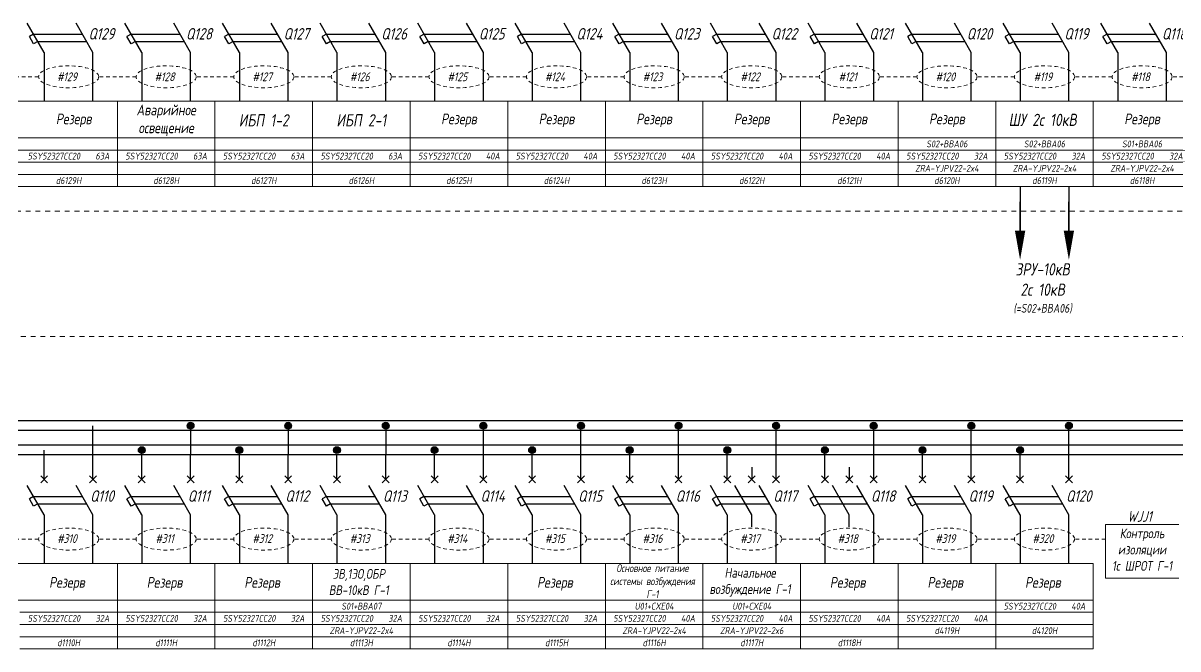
# Model space of a CAD drawing. Header units: millimetres. Extents: x 2704 to 4357, y 2919 to 4427.
# Drawn here: x 2989.5 to 3226.2, y 4070.4 to 4198.6 of the extents above; entities that cross this region are included whole.
import ezdxf
from ezdxf.enums import TextEntityAlignment as Align

# ---------------------------------------------------------------- set-up
doc = ezdxf.new("R2010")
doc.units = ezdxf.units.MM
doc.linetypes.add('JIS_02_0.7', pattern=[1.35, 0.75, -0.6])
doc.linetypes.add('JIS_02_1.0', pattern=[2, 1, -1])
doc.styles.add('eskdw', font='', dxfattribs={"oblique": 10})
doc.styles.get("Standard").update_dxf_attribs({"font": '', "oblique": 10, "height": 2.5})
doc.styles.add('Гост', font='', dxfattribs={"oblique": 10, "height": 1.4})
doc.styles.get('eskdw').set_extended_font_data('GOST type A')
doc.styles.get('Standard').set_extended_font_data('GOST type A')
doc.styles.get('Гост').set_extended_font_data('GOST type A')

msp = doc.modelspace()

# ---------------------------------------------------------------- hatches: boundary and pattern name
for points in [[(3024.53, 4116.09, 1), (3023.13, 4116.09, 1)], [(3024.53, 4116.09, 1), (3023.13, 4116.09, 1)], [(3044.53, 4116.09, 1), (3043.13, 4116.09, 1)], [(3044.53, 4116.09, 1), (3043.13, 4116.09, 1)], [(3064.53, 4116.09, 1), (3063.13, 4116.09, 1)], [(3064.53, 4116.09, 1), (3063.13, 4116.09, 1)], [(3084.53, 4116.09, 1), (3083.13, 4116.09, 1)], [(3084.53, 4116.09, 1), (3083.13, 4116.09, 1)], [(3104.53, 4116.09, 1), (3103.13, 4116.09, 1)], [(3104.53, 4116.09, 1), (3103.13, 4116.09, 1)], [(3124.53, 4116.09, 1), (3123.13, 4116.09, 1)], [(3124.53, 4116.09, 1), (3123.13, 4116.09, 1)], [(3144.53, 4116.09, 1), (3143.13, 4116.09, 1)], [(3144.53, 4116.09, 1), (3143.13, 4116.09, 1)], [(3164.53, 4116.09, 1), (3163.13, 4116.09, 1)], [(3184.53, 4116.09, 1), (3183.13, 4116.09, 1)], [(3184.53, 4116.09, 1), (3183.13, 4116.09, 1)], [(3204.53, 4116.09, 1), (3203.13, 4116.09, 1)], [(3014.53, 4111.09, 1), (3013.13, 4111.09, 1)], [(3014.53, 4111.09, 1), (3013.13, 4111.09, 1)], [(3014.53, 4111.09, 1), (3013.13, 4111.09, 1)], [(3034.53, 4111.09, 1), (3033.13, 4111.09, 1)], [(3034.53, 4111.09, 1), (3033.13, 4111.09, 1)], [(3034.53, 4111.09, 1), (3033.13, 4111.09, 1)], [(3054.53, 4111.09, 1), (3053.13, 4111.09, 1)], [(3054.53, 4111.09, 1), (3053.13, 4111.09, 1)], [(3054.53, 4111.09, 1), (3053.13, 4111.09, 1)], [(3074.53, 4111.09, 1), (3073.13, 4111.09, 1)], [(3074.53, 4111.09, 1), (3073.13, 4111.09, 1)], [(3074.53, 4111.09, 1), (3073.13, 4111.09, 1)], [(3094.53, 4111.09, 1), (3093.13, 4111.09, 1)], [(3094.53, 4111.09, 1), (3093.13, 4111.09, 1)], [(3114.53, 4111.09, 1), (3113.13, 4111.09, 1)], [(3114.53, 4111.09, 1), (3113.13, 4111.09, 1)], [(3134.53, 4111.09, 1), (3133.13, 4111.09, 1)], [(3134.53, 4111.09, 1), (3133.13, 4111.09, 1)], [(3154.53, 4111.09, 1), (3153.13, 4111.09, 1)], [(3154.53, 4111.09, 1), (3153.13, 4111.09, 1)], [(3174.53, 4111.09, 1), (3173.13, 4111.09, 1)], [(3174.53, 4111.09, 1), (3173.13, 4111.09, 1)], [(3194.53, 4111.09, 1), (3193.13, 4111.09, 1)]]:
    msp.add_hatch(color=256).paths.add_polyline_path(points)

# ---------------------------------------------------------------- linework, layer by layer
for p, q in [((2993.83, 4192.57), (2990.37, 4198.57)), ((3003.83, 4192.57), (3000.37, 4198.57)), ((3013.83, 4192.57), (3010.37, 4198.57)), ((3023.83, 4192.57), (3020.37, 4198.57)), ((3033.83, 4192.57), (3030.37, 4198.57)), ((3043.83, 4192.57), (3040.37, 4198.57)), ((3053.83, 4192.57), (3050.37, 4198.57)), ((3063.83, 4192.57), (3060.37, 4198.57)), ((3073.83, 4192.57), (3070.37, 4198.57)), ((3083.83, 4192.57), (3080.37, 4198.57)), ((3093.83, 4192.57), (3090.37, 4198.57)), ((3103.83, 4192.57), (3100.37, 4198.57)), ((3113.83, 4192.57), (3110.37, 4198.57)), ((3123.83, 4192.57), (3120.37, 4198.57)), ((3133.83, 4192.57), (3130.37, 4198.57)), ((3143.83, 4192.57), (3140.37, 4198.57)), ((3153.83, 4192.57), (3150.37, 4198.57)), ((3163.83, 4192.57), (3160.37, 4198.57)), ((3173.83, 4192.57), (3170.37, 4198.57)), ((3183.83, 4192.57), (3180.37, 4198.57)), ((3193.83, 4192.57), (3190.37, 4198.57)), ((3203.83, 4192.57), (3200.37, 4198.57)), ((3213.83, 4192.57), (3210.37, 4198.57)), ((3223.83, 4192.57), (3220.37, 4198.57)), ((2991.67, 4196.32), (2990.8, 4195.82)), ((2991.67, 4196.32), (3001.67, 4196.32)), ((3001.23, 4197.07), (3001.23, 4197.07)), ((3011.67, 4196.32), (3010.8, 4195.82)), ((3011.67, 4196.32), (3021.67, 4196.32)), ((3021.23, 4197.07), (3021.23, 4197.07)), ((3031.67, 4196.32), (3030.8, 4195.82)), ((3031.67, 4196.32), (3041.67, 4196.32)), ((3041.23, 4197.07), (3041.23, 4197.07)), ((3051.67, 4196.32), (3050.8, 4195.82)), ((3051.67, 4196.32), (3061.67, 4196.32)), ((3061.23, 4197.07), (3061.23, 4197.07)), ((3071.67, 4196.32), (3070.8, 4195.82)), ((3071.67, 4196.32), (3081.67, 4196.32)), ((3081.23, 4197.07), (3081.23, 4197.07)), ((3091.67, 4196.32), (3090.8, 4195.82)), ((3091.67, 4196.32), (3101.67, 4196.32)), ((3101.23, 4197.07), (3101.23, 4197.07)), ((3111.67, 4196.32), (3110.8, 4195.82)), ((3111.67, 4196.32), (3121.67, 4196.32)), ((3121.23, 4197.07), (3121.23, 4197.07)), ((3131.67, 4196.32), (3130.8, 4195.82)), ((3131.67, 4196.32), (3141.67, 4196.32)), ((3141.23, 4197.07), (3141.23, 4197.07)), ((3151.67, 4196.32), (3150.8, 4195.82)), ((3151.67, 4196.32), (3161.67, 4196.32)), ((3161.23, 4197.07), (3161.23, 4197.07)), ((3171.67, 4196.32), (3170.8, 4195.82)), ((3171.67, 4196.32), (3181.67, 4196.32)), ((3181.23, 4197.07), (3181.23, 4197.07)), ((3191.67, 4196.32), (3190.8, 4195.82)), ((3191.67, 4196.32), (3201.67, 4196.32)), ((3201.23, 4197.07), (3201.23, 4197.07)), ((3211.67, 4196.32), (3210.8, 4195.82)), ((3211.67, 4196.32), (3221.67, 4196.32)), ((3221.23, 4197.07), (3221.23, 4197.07)), ((2991.67, 4194.32), (2990.8, 4195.82)), ((2992.53, 4194.82), (2991.67, 4194.32)), ((2992.53, 4194.82), (3002.53, 4194.82)), ((3011.67, 4194.32), (3010.8, 4195.82)), ((3012.53, 4194.82), (3011.67, 4194.32)), ((3012.53, 4194.82), (3022.53, 4194.82)), ((3031.67, 4194.32), (3030.8, 4195.82)), ((3032.53, 4194.82), (3031.67, 4194.32)), ((3032.53, 4194.82), (3042.53, 4194.82)), ((3051.67, 4194.32), (3050.8, 4195.82)), ((3052.53, 4194.82), (3051.67, 4194.32)), ((3052.53, 4194.82), (3062.53, 4194.82)), ((3071.67, 4194.32), (3070.8, 4195.82)), ((3072.53, 4194.82), (3071.67, 4194.32)), ((3072.53, 4194.82), (3082.53, 4194.82)), ((3091.67, 4194.32), (3090.8, 4195.82)), ((3092.53, 4194.82), (3091.67, 4194.32)), ((3092.53, 4194.82), (3102.53, 4194.82)), ((3111.67, 4194.32), (3110.8, 4195.82)), ((3112.53, 4194.82), (3111.67, 4194.32)), ((3112.53, 4194.82), (3122.53, 4194.82)), ((3131.67, 4194.32), (3130.8, 4195.82)), ((3132.53, 4194.82), (3131.67, 4194.32)), ((3132.53, 4194.82), (3142.53, 4194.82)), ((3151.67, 4194.32), (3150.8, 4195.82)), ((3152.53, 4194.82), (3151.67, 4194.32)), ((3152.53, 4194.82), (3162.53, 4194.82)), ((3171.67, 4194.32), (3170.8, 4195.82)), ((3172.53, 4194.82), (3171.67, 4194.32)), ((3172.53, 4194.82), (3182.53, 4194.82)), ((3191.67, 4194.32), (3190.8, 4195.82)), ((3192.53, 4194.82), (3191.67, 4194.32)), ((3192.53, 4194.82), (3202.53, 4194.82)), ((3211.67, 4194.32), (3210.8, 4195.82)), ((3212.53, 4194.82), (3211.67, 4194.32)), ((3212.53, 4194.82), (3222.53, 4194.82)), ((2993.83, 4192.57), (2993.83, 4187.57)), ((3003.83, 4187.57), (3003.83, 4192.57)), ((3013.83, 4192.57), (3013.83, 4187.57)), ((3023.83, 4187.57), (3023.83, 4192.57)), ((3033.83, 4192.57), (3033.83, 4187.57)), ((3043.83, 4187.57), (3043.83, 4192.57)), ((3053.83, 4192.57), (3053.83, 4187.57)), ((3063.83, 4187.57), (3063.83, 4192.57)), ((3073.83, 4192.57), (3073.83, 4187.57)), ((3083.83, 4187.57), (3083.83, 4192.57)), ((3093.83, 4192.57), (3093.83, 4187.57)), ((3103.83, 4187.57), (3103.83, 4192.57)), ((3113.83, 4192.57), (3113.83, 4187.57)), ((3123.83, 4187.57), (3123.83, 4192.57)), ((3133.83, 4192.57), (3133.83, 4187.57)), ((3143.83, 4187.57), (3143.83, 4192.57)), ((3153.83, 4192.57), (3153.83, 4187.57)), ((3163.83, 4187.57), (3163.83, 4192.57)), ((3173.83, 4192.57), (3173.83, 4187.57)), ((3183.83, 4187.57), (3183.83, 4192.57)), ((3193.83, 4192.57), (3193.83, 4187.57)), ((3203.83, 4187.57), (3203.83, 4192.57)), ((3213.83, 4192.57), (3213.83, 4187.57)), ((3223.83, 4187.57), (3223.83, 4192.57)), ((2993.83, 4187.57), (2993.83, 4182.57)), ((3003.83, 4182.57), (3003.83, 4187.57)), ((3013.83, 4187.57), (3013.83, 4182.57)), ((3023.83, 4182.57), (3023.83, 4187.57)), ((3033.83, 4187.57), (3033.83, 4182.57)), ((3043.83, 4182.57), (3043.83, 4187.57)), ((3053.83, 4187.57), (3053.83, 4182.57)), ((3063.83, 4182.57), (3063.83, 4187.57)), ((3073.83, 4187.57), (3073.83, 4182.57)), ((3083.83, 4182.57), (3083.83, 4187.57)), ((3093.83, 4187.57), (3093.83, 4182.57)), ((3103.83, 4182.57), (3103.83, 4187.57)), ((3113.83, 4187.57), (3113.83, 4182.57)), ((3123.83, 4182.57), (3123.83, 4187.57)), ((3133.83, 4187.57), (3133.83, 4182.57)), ((3143.83, 4182.57), (3143.83, 4187.57)), ((3153.83, 4187.57), (3153.83, 4182.57)), ((3163.83, 4182.57), (3163.83, 4187.57)), ((3173.83, 4187.57), (3173.83, 4182.57)), ((3183.83, 4182.57), (3183.83, 4187.57)), ((3193.83, 4187.57), (3193.83, 4182.57)), ((3203.83, 4182.57), (3203.83, 4187.57)), ((3213.83, 4187.57), (3213.83, 4182.57)), ((3223.83, 4182.57), (3223.83, 4187.57)), ((3193.83, 4165.07), (3193.83, 4156.03)), ((3203.83, 4165.07), (3203.83, 4156.03)), ((3298.83, 4117.11), (2808.86, 4117.11)), ((3003.83, 4110.09), (3003.83, 4116.09)), ((3003.83, 4110.09), (3003.83, 4116.09)), ((3003.83, 4110.09), (3003.83, 4116.09)), ((3023.83, 4116.09), (3023.83, 4110.09)), ((3043.83, 4116.09), (3043.83, 4110.09)), ((3063.83, 4116.09), (3063.83, 4110.09)), ((3083.83, 4110.09), (3083.83, 4116.09)), ((3083.83, 4110.09), (3083.83, 4116.09)), ((3083.83, 4110.09), (3083.83, 4116.09)), ((3103.83, 4110.09), (3103.83, 4116.09)), ((3103.83, 4110.09), (3103.83, 4116.09)), ((3103.83, 4110.09), (3103.83, 4116.09)), ((3123.83, 4110.09), (3123.83, 4116.09)), ((3123.83, 4110.09), (3123.83, 4116.09)), ((3123.83, 4110.09), (3123.83, 4116.09)), ((3143.83, 4110.09), (3143.83, 4116.09)), ((3143.83, 4110.09), (3143.83, 4116.09)), ((3143.83, 4110.09), (3143.83, 4116.09)), ((3163.83, 4110.09), (3163.83, 4116.09)), ((3163.83, 4110.09), (3163.83, 4116.09)), ((3163.83, 4110.09), (3163.83, 4116.09)), ((3163.83, 4110.09), (3163.83, 4116.09)), ((3183.83, 4110.09), (3183.83, 4116.09)), ((3183.83, 4110.09), (3183.83, 4116.09)), ((3183.83, 4110.09), (3183.83, 4116.09)), ((3203.83, 4110.09), (3203.83, 4116.09)), ((3203.83, 4110.09), (3203.83, 4116.09)), ((3203.83, 4110.09), (3203.83, 4116.09)), ((3298.83, 4115.11), (2808.86, 4115.11)), ((3298.83, 4112.11), (2808.86, 4112.11)), ((3298.83, 4112.11), (2808.86, 4112.11)), ((2993.83, 4105.09), (2993.83, 4111.09)), ((3013.83, 4105.09), (3013.83, 4111.09)), ((3013.83, 4110.09), (3013.83, 4111.09)), ((3033.83, 4105.09), (3033.83, 4111.09)), ((3073.83, 4110.09), (3073.83, 4111.09)), ((3073.83, 4110.09), (3073.83, 4111.09)), ((3093.83, 4110.09), (3093.83, 4111.09)), ((3093.83, 4110.09), (3093.83, 4111.09)), ((3113.83, 4110.09), (3113.83, 4111.09)), ((3113.83, 4110.09), (3113.83, 4111.09)), ((3133.83, 4110.09), (3133.83, 4111.09)), ((3133.83, 4110.09), (3133.83, 4111.09)), ((3153.83, 4110.09), (3153.83, 4111.09)), ((3153.83, 4110.09), (3153.83, 4111.09)), ((3173.83, 4110.09), (3173.83, 4111.09)), ((3173.83, 4110.09), (3173.83, 4111.09)), ((3193.83, 4110.09), (3193.83, 4111.09)), ((3193.83, 4110.09), (3193.83, 4111.09)), ((3298.83, 4110.11), (2808.86, 4110.11)), ((3003.83, 4105.09), (3003.83, 4110.09)), ((3003.83, 4105.09), (3003.83, 4110.09)), ((3023.83, 4105.09), (3023.83, 4110.09)), ((3023.83, 4105.09), (3023.83, 4110.09)), ((3043.83, 4105.09), (3043.83, 4110.09)), ((3043.83, 4105.09), (3043.83, 4110.09)), ((3053.83, 4105.09), (3053.83, 4110.09)), ((3063.83, 4105.09), (3063.83, 4110.09)), ((3063.83, 4105.09), (3063.83, 4110.09)), ((3073.83, 4105.09), (3073.83, 4110.09)), ((3083.83, 4105.09), (3083.83, 4110.09)), ((3083.83, 4105.09), (3083.83, 4110.09)), ((3093.83, 4105.09), (3093.83, 4110.09)), ((3103.83, 4105.09), (3103.83, 4110.09)), ((3103.83, 4105.09), (3103.83, 4110.09)), ((3113.83, 4105.09), (3113.83, 4110.09)), ((3123.83, 4105.09), (3123.83, 4110.09)), ((3123.83, 4105.09), (3123.83, 4110.09)), ((3133.83, 4105.09), (3133.83, 4110.09)), ((3143.83, 4105.09), (3143.83, 4110.09)), ((3143.83, 4105.09), (3143.83, 4110.09)), ((3153.83, 4105.09), (3153.83, 4110.09)), ((3163.83, 4105.09), (3163.83, 4110.09)), ((3163.83, 4105.09), (3163.83, 4110.09)), ((3173.83, 4110.09), (3173.83, 4110.39)), ((3173.83, 4105.09), (3173.83, 4110.09)), ((3183.83, 4105.09), (3183.83, 4110.09)), ((3183.83, 4105.09), (3183.83, 4110.09)), ((3193.83, 4105.09), (3193.83, 4110.09)), ((3203.83, 4105.09), (3203.83, 4110.09)), ((3203.83, 4105.09), (3203.83, 4110.09)), ((3138.83, 4107.59), (3138.83, 4105.09)), ((3158.83, 4107.59), (3158.83, 4105.09)), ((2993.83, 4097.86), (2990.37, 4103.86)), ((2993.12, 4104.39), (2994.54, 4105.8)), ((2994.54, 4104.39), (2993.12, 4105.8)), ((3003.83, 4097.86), (3000.37, 4103.86)), ((3003.12, 4104.39), (3004.54, 4105.8)), ((3004.54, 4104.39), (3003.12, 4105.8)), ((3013.83, 4097.86), (3010.37, 4103.86)), ((3013.12, 4104.39), (3014.54, 4105.8)), ((3014.54, 4104.39), (3013.12, 4105.8)), ((3023.83, 4097.86), (3020.37, 4103.86)), ((3023.12, 4104.39), (3024.54, 4105.8)), ((3024.54, 4104.39), (3023.12, 4105.8)), ((3033.83, 4097.86), (3030.37, 4103.86)), ((3033.12, 4104.39), (3034.54, 4105.8)), ((3034.54, 4104.39), (3033.12, 4105.8)), ((3043.83, 4097.86), (3040.37, 4103.86)), ((3043.12, 4104.39), (3044.54, 4105.8)), ((3044.54, 4104.39), (3043.12, 4105.8)), ((3053.83, 4097.86), (3050.37, 4103.86)), ((3053.12, 4104.39), (3054.54, 4105.8)), ((3054.54, 4104.39), (3053.12, 4105.8)), ((3063.83, 4097.86), (3060.37, 4103.86)), ((3063.12, 4104.39), (3064.54, 4105.8)), ((3064.54, 4104.39), (3063.12, 4105.8)), ((3073.83, 4097.86), (3070.37, 4103.86)), ((3073.12, 4104.39), (3074.54, 4105.8)), ((3074.54, 4104.39), (3073.12, 4105.8)), ((3083.83, 4097.86), (3080.37, 4103.86)), ((3083.12, 4104.39), (3084.54, 4105.8)), ((3084.54, 4104.39), (3083.12, 4105.8)), ((3093.83, 4097.86), (3090.37, 4103.86)), ((3093.12, 4104.39), (3094.54, 4105.8)), ((3094.54, 4104.39), (3093.12, 4105.8)), ((3103.83, 4097.86), (3100.37, 4103.86)), ((3103.12, 4104.39), (3104.54, 4105.8)), ((3104.54, 4104.39), (3103.12, 4105.8)), ((3113.83, 4097.86), (3110.37, 4103.86)), ((3113.12, 4104.39), (3114.54, 4105.8)), ((3114.54, 4104.39), (3113.12, 4105.8)), ((3123.83, 4097.86), (3120.37, 4103.86)), ((3123.12, 4104.39), (3124.54, 4105.8)), ((3124.54, 4104.39), (3123.12, 4105.8)), ((3133.83, 4097.86), (3130.37, 4103.86)), ((3133.12, 4104.39), (3134.54, 4105.8)), ((3134.54, 4104.39), (3133.12, 4105.8)), ((3138.83, 4097.86), (3135.37, 4103.86)), ((3138.12, 4104.39), (3139.54, 4105.8)), ((3139.54, 4104.39), (3138.12, 4105.8)), ((3143.83, 4097.86), (3140.37, 4103.86)), ((3143.12, 4104.39), (3144.54, 4105.8)), ((3144.54, 4104.39), (3143.12, 4105.8)), ((3153.83, 4097.86), (3150.37, 4103.86)), ((3153.12, 4104.39), (3154.54, 4105.8)), ((3154.54, 4104.39), (3153.12, 4105.8)), ((3158.83, 4097.86), (3155.37, 4103.86)), ((3158.12, 4104.39), (3159.54, 4105.8)), ((3159.54, 4104.39), (3158.12, 4105.8)), ((3163.83, 4097.86), (3160.37, 4103.86)), ((3163.12, 4104.39), (3164.54, 4105.8)), ((3164.54, 4104.39), (3163.12, 4105.8)), ((3173.83, 4097.86), (3170.37, 4103.86)), ((3173.12, 4104.39), (3174.54, 4105.8)), ((3174.54, 4104.39), (3173.12, 4105.8)), ((3183.83, 4097.86), (3180.37, 4103.86)), ((3183.12, 4104.39), (3184.54, 4105.8)), ((3184.54, 4104.39), (3183.12, 4105.8)), ((3193.83, 4097.86), (3190.37, 4103.86)), ((3193.12, 4104.39), (3194.54, 4105.8)), ((3194.54, 4104.39), (3193.12, 4105.8)), ((3203.83, 4097.86), (3200.37, 4103.86)), ((3203.12, 4104.39), (3204.54, 4105.8)), ((3204.54, 4104.39), (3203.12, 4105.8)), ((2991.67, 4101.61), (2990.8, 4101.11)), ((2991.67, 4101.61), (3001.67, 4101.61)), ((3001.23, 4102.36), (3001.23, 4102.36)), ((3011.67, 4101.61), (3010.8, 4101.11)), ((3011.67, 4101.61), (3021.67, 4101.61)), ((3021.23, 4102.36), (3021.23, 4102.36)), ((3031.67, 4101.61), (3030.8, 4101.11)), ((3031.67, 4101.61), (3041.67, 4101.61)), ((3041.23, 4102.36), (3041.23, 4102.36)), ((3051.66, 4101.61), (3050.8, 4101.11)), ((3051.66, 4101.61), (3061.66, 4101.61)), ((3061.23, 4102.36), (3061.23, 4102.36)), ((3071.66, 4101.61), (3070.8, 4101.11)), ((3071.66, 4101.61), (3081.66, 4101.61)), ((3081.23, 4102.36), (3081.23, 4102.36)), ((3091.66, 4101.61), (3090.8, 4101.11)), ((3091.66, 4101.61), (3101.66, 4101.61)), ((3101.23, 4102.36), (3101.23, 4102.36)), ((3111.66, 4101.61), (3110.8, 4101.11)), ((3111.66, 4101.61), (3121.66, 4101.61)), ((3121.23, 4102.36), (3121.23, 4102.36)), ((3131.66, 4101.61), (3130.8, 4101.11)), ((3131.66, 4101.61), (3141.66, 4101.61)), ((3141.23, 4102.36), (3141.23, 4102.36)), ((3151.66, 4101.61), (3150.8, 4101.11)), ((3151.66, 4101.61), (3161.66, 4101.61)), ((3161.23, 4102.36), (3161.23, 4102.36)), ((3171.66, 4101.61), (3170.8, 4101.11)), ((3171.66, 4101.61), (3181.66, 4101.61)), ((3181.23, 4102.36), (3181.23, 4102.36)), ((3191.66, 4101.61), (3190.8, 4101.11)), ((3191.66, 4101.61), (3201.66, 4101.61)), ((3201.23, 4102.36), (3201.23, 4102.36)), ((2991.67, 4099.61), (2990.8, 4101.11)), ((2992.53, 4100.11), (2991.67, 4099.61)), ((2992.53, 4100.11), (3002.53, 4100.11)), ((3011.67, 4099.61), (3010.8, 4101.11)), ((3012.53, 4100.11), (3011.67, 4099.61)), ((3012.53, 4100.11), (3022.53, 4100.11)), ((3031.67, 4099.61), (3030.8, 4101.11)), ((3032.53, 4100.11), (3031.67, 4099.61)), ((3032.53, 4100.11), (3042.53, 4100.11)), ((3051.66, 4099.61), (3050.8, 4101.11)), ((3052.53, 4100.11), (3051.66, 4099.61)), ((3052.53, 4100.11), (3062.53, 4100.11)), ((3071.66, 4099.61), (3070.8, 4101.11)), ((3072.53, 4100.11), (3071.66, 4099.61)), ((3072.53, 4100.11), (3082.53, 4100.11)), ((3091.66, 4099.61), (3090.8, 4101.11)), ((3092.53, 4100.11), (3091.66, 4099.61)), ((3092.53, 4100.11), (3102.53, 4100.11)), ((3111.66, 4099.61), (3110.8, 4101.11)), ((3112.53, 4100.11), (3111.66, 4099.61)), ((3112.53, 4100.11), (3122.53, 4100.11)), ((3131.66, 4099.61), (3130.8, 4101.11)), ((3132.53, 4100.11), (3131.66, 4099.61)), ((3132.53, 4100.11), (3142.53, 4100.11)), ((3151.66, 4099.61), (3150.8, 4101.11)), ((3152.53, 4100.11), (3151.66, 4099.61)), ((3152.53, 4100.11), (3162.53, 4100.11)), ((3171.66, 4099.61), (3170.8, 4101.11)), ((3172.53, 4100.11), (3171.66, 4099.61)), ((3172.53, 4100.11), (3182.53, 4100.11)), ((3191.66, 4099.61), (3190.8, 4101.11)), ((3192.53, 4100.11), (3191.66, 4099.61)), ((3192.53, 4100.11), (3202.53, 4100.11)), ((2993.83, 4097.86), (2993.83, 4092.86)), ((3003.83, 4092.86), (3003.83, 4097.86)), ((3013.83, 4097.86), (3013.83, 4092.86)), ((3023.83, 4092.86), (3023.83, 4097.86)), ((3033.83, 4097.86), (3033.83, 4092.86)), ((3043.83, 4092.86), (3043.83, 4097.86)), ((3053.83, 4097.86), (3053.83, 4092.86)), ((3063.83, 4092.86), (3063.83, 4097.86)), ((3073.83, 4097.86), (3073.83, 4092.86)), ((3083.83, 4092.86), (3083.83, 4097.86)), ((3093.83, 4097.86), (3093.83, 4092.86)), ((3103.83, 4092.86), (3103.83, 4097.86)), ((3113.83, 4097.86), (3113.83, 4092.86)), ((3123.83, 4092.86), (3123.83, 4097.86)), ((3133.83, 4097.86), (3133.83, 4092.86)), ((3138.83, 4095.36), (3138.83, 4097.86)), ((3143.83, 4092.86), (3143.83, 4097.86)), ((3153.83, 4097.86), (3153.83, 4092.86)), ((3158.83, 4095.36), (3158.83, 4097.86)), ((3163.83, 4092.86), (3163.83, 4097.86)), ((3173.83, 4097.86), (3173.83, 4092.86)), ((3183.83, 4092.86), (3183.83, 4097.86)), ((3193.83, 4097.86), (3193.83, 4092.86)), ((3203.83, 4092.86), (3203.83, 4097.86)), ((2993.83, 4092.86), (2993.83, 4087.86)), ((3003.83, 4087.86), (3003.83, 4092.86)), ((3013.83, 4092.86), (3013.83, 4087.86)), ((3023.83, 4087.86), (3023.83, 4092.86)), ((3033.83, 4092.86), (3033.83, 4087.86)), ((3043.83, 4087.86), (3043.83, 4092.86)), ((3053.83, 4092.86), (3053.83, 4087.86)), ((3063.83, 4087.86), (3063.83, 4092.86)), ((3073.83, 4092.86), (3073.83, 4087.86)), ((3083.83, 4087.86), (3083.83, 4092.86)), ((3093.83, 4092.86), (3093.83, 4087.86)), ((3103.83, 4087.86), (3103.83, 4092.86)), ((3113.83, 4092.86), (3113.83, 4087.86)), ((3123.83, 4087.86), (3123.83, 4092.86)), ((3133.83, 4092.86), (3133.83, 4087.86)), ((3143.83, 4087.86), (3143.83, 4092.86)), ((3153.83, 4092.86), (3153.83, 4087.86)), ((3163.83, 4087.86), (3163.83, 4092.86)), ((3173.83, 4092.86), (3173.83, 4087.86)), ((3183.83, 4087.86), (3183.83, 4092.86)), ((3193.83, 4092.86), (3193.83, 4087.86)), ((3203.83, 4087.86), (3203.83, 4092.86))]:
    msp.add_line(p, q)
at = {"linetype": 'JIS_02_0.7', "lineweight": 13}
for p, q in [((2992.67, 4187.57), (2984.99, 4187.57)), ((3012.67, 4187.57), (3004.99, 4187.57)), ((3032.67, 4187.57), (3024.99, 4187.57)), ((3052.67, 4187.57), (3044.99, 4187.57)), ((3052.67, 4187.57), (3044.99, 4187.57)), ((3072.67, 4187.57), (3064.99, 4187.57)), ((3092.67, 4187.57), (3084.99, 4187.57)), ((3112.67, 4187.57), (3104.99, 4187.57)), ((3132.67, 4187.57), (3124.99, 4187.57)), ((3152.67, 4187.57), (3144.99, 4187.57)), ((3172.67, 4187.57), (3164.99, 4187.57)), ((3192.67, 4187.57), (3184.99, 4187.57)), ((3212.67, 4187.57), (3204.99, 4187.57)), ((3232.67, 4187.57), (3224.99, 4187.57)), ((2992.67, 4092.81), (2984.99, 4092.81)), ((3012.67, 4092.86), (3004.99, 4092.86)), ((3032.67, 4092.86), (3024.99, 4092.86)), ((3052.67, 4092.81), (3044.99, 4092.81)), ((3072.67, 4092.86), (3064.99, 4092.86)), ((3092.67, 4092.86), (3084.99, 4092.86)), ((3112.67, 4092.86), (3104.99, 4092.86)), ((3132.67, 4092.86), (3124.99, 4092.86)), ((3152.67, 4092.86), (3144.99, 4092.86)), ((3172.67, 4092.86), (3164.99, 4092.86)), ((3192.67, 4092.86), (3184.99, 4092.86))]:
    msp.add_line(p, q, dxfattribs=at)
at = {"lineweight": 9}
for p, q in [((2746.39, 4182.57), (3268.83, 4182.57)), ((3008.83, 4182.57), (3008.83, 4165.07)), ((3028.83, 4182.57), (3028.83, 4165.07)), ((3048.83, 4182.57), (3048.83, 4165.07)), ((3068.83, 4182.57), (3068.83, 4165.07)), ((3088.83, 4182.57), (3088.83, 4165.07)), ((3108.83, 4182.57), (3108.83, 4165.07)), ((3128.83, 4182.57), (3128.83, 4165.07)), ((3148.83, 4182.57), (3148.83, 4165.07)), ((3168.83, 4182.57), (3168.83, 4165.07)), ((3188.83, 4182.57), (3188.83, 4165.07)), ((3208.83, 4182.57), (3208.83, 4165.07)), ((2908.78, 4175.07), (3268.83, 4175.07)), ((2908.83, 4175.07), (3268.83, 4175.07)), ((2908.83, 4172.57), (3268.83, 4172.57)), ((2908.83, 4172.57), (3268.83, 4172.57)), ((2908.83, 4170.07), (3268.83, 4170.07)), ((2908.83, 4170.07), (3268.83, 4170.07)), ((2908.83, 4167.57), (3268.83, 4167.57)), ((2908.83, 4167.57), (3268.83, 4167.57)), ((2908.83, 4165.07), (3268.83, 4165.07)), ((2808.83, 4087.86), (3208.83, 4087.86)), ((3008.83, 4087.86), (3008.83, 4070.36)), ((3028.83, 4087.86), (3028.83, 4070.36)), ((3048.83, 4087.86), (3048.83, 4070.36)), ((3048.83, 4087.86), (3048.83, 4070.36)), ((3068.83, 4087.86), (3068.83, 4070.36)), ((3088.83, 4087.86), (3088.83, 4070.36)), ((3108.83, 4087.86), (3108.83, 4070.36)), ((3128.83, 4087.86), (3128.83, 4070.36)), ((3148.83, 4087.86), (3148.83, 4070.36)), ((3168.83, 4070.36), (3168.83, 4087.86)), ((3168.83, 4087.86), (3168.83, 4070.36)), ((3188.83, 4087.86), (3188.83, 4070.36)), ((3208.83, 4087.86), (3208.83, 4070.36)), ((2808.83, 4080.36), (2991.28, 4080.36)), ((2988.83, 4080.36), (3208.83, 4080.36)), ((2988.83, 4077.86), (3208.83, 4077.86)), ((2988.83, 4075.36), (3208.83, 4075.36)), ((2988.83, 4072.86), (3208.83, 4072.86)), ((2988.83, 4070.36), (3208.83, 4070.36))]:
    msp.add_line(p, q, dxfattribs=at)
at = {"ltscale": 5}
for p, q in [((3193.83, 4156.03), (3193.83, 4161.98)), ((3203.83, 4156.03), (3203.83, 4161.98))]:
    msp.add_line(p, q, dxfattribs=at)
at = {"linetype": 'JIS_02_1.0', "lineweight": 15}
for p, q in [((3871.04, 4160.07), (2741.39, 4160.07)), ((3806.06, 4134.33), (2808.86, 4134.33))]:
    msp.add_line(p, q, dxfattribs=at)
at = {"lineweight": 15}
for p, q in [((3211.33, 4084.86), (3211.33, 4095.86)), ((3211.33, 4095.86), (3226.33, 4095.86)), ((3226.33, 4084.86), (3211.33, 4084.86))]:
    msp.add_line(p, q, dxfattribs=at)
at = {"linetype": 'JIS_02_0.7', "lineweight": 15}
msp.add_line((3211.33, 4092.86), (3204.99, 4092.86), dxfattribs=at)
at = {"ltscale": 5}
for points in [[(3193.83, 4150.07, 0, 2.11, 0), (3193.83, 4156.03, 0, 2.11, 0)], [(3203.83, 4150.07, 0, 2.11, 0), (3203.83, 4156.03, 0, 2.11, 0)]]:
    msp.add_lwpolyline(points, format="xyseb", dxfattribs=at)
for centre in [(3023.83, 4116.09), (3023.83, 4116.09), (3043.83, 4116.09), (3043.83, 4116.09), (3063.83, 4116.09), (3063.83, 4116.09), (3083.83, 4116.09), (3083.83, 4116.09), (3103.83, 4116.09), (3103.83, 4116.09), (3123.83, 4116.09), (3123.83, 4116.09), (3143.83, 4116.09), (3143.83, 4116.09), (3163.83, 4116.09), (3183.83, 4116.09), (3183.83, 4116.09), (3203.83, 4116.09), (3013.83, 4111.09), (3013.83, 4111.09), (3013.83, 4111.09), (3033.83, 4111.09), (3033.83, 4111.09), (3033.83, 4111.09), (3053.83, 4111.09), (3053.83, 4111.09), (3053.83, 4111.09), (3073.83, 4111.09), (3073.83, 4111.09), (3073.83, 4111.09), (3093.83, 4111.09), (3093.83, 4111.09), (3113.83, 4111.09), (3113.83, 4111.09), (3133.83, 4111.09), (3133.83, 4111.09), (3153.83, 4111.09), (3153.83, 4111.09), (3173.83, 4111.09), (3173.83, 4111.09), (3193.83, 4111.09)]:
    msp.add_circle(centre, 0.7)
at = {"linetype": 'JIS_02_0.7', "lineweight": 13}
for centre in [(2998.83, 4187.57), (3018.83, 4187.57), (3038.83, 4187.57), (3058.83, 4187.57), (3078.83, 4187.57), (3098.83, 4187.57), (3118.83, 4187.57), (3138.83, 4187.57), (3158.83, 4187.57), (3178.83, 4187.57), (3198.83, 4187.57), (3218.83, 4187.57), (2998.83, 4092.86), (3018.83, 4092.86), (3038.83, 4092.86), (3058.83, 4092.86), (3078.83, 4092.86), (3098.83, 4092.86), (3118.83, 4092.86), (3138.83, 4092.86), (3158.83, 4092.86), (3178.83, 4092.86), (3198.83, 4092.86)]:
    msp.add_ellipse(centre, major_axis=(6.16, 0), ratio=0.365853, dxfattribs=at)

# ---------------------------------------------------------------- texts
at = {"style": 'eskdw', "oblique": 15}
for s, p in [('Q129', (3002.88, 4195.2)), ('Q128', (3022.88, 4195.2)), ('Q127', (3042.88, 4195.2)), ('Q126', (3062.88, 4195.2)), ('Q125', (3082.88, 4195.2)), ('Q124', (3102.88, 4195.2)), ('Q123', (3122.88, 4195.2)), ('Q122', (3142.88, 4195.2)), ('Q121', (3162.88, 4195.2)), ('Q120', (3182.88, 4195.2)), ('Q119', (3202.88, 4195.2)), ('Q118', (3222.88, 4195.2)), ('Q110', (3003.23, 4100.49)), ('Q111', (3023.23, 4100.49)), ('Q112', (3043.23, 4100.49)), ('Q113', (3063.23, 4100.49)), ('Q114', (3083.23, 4100.49)), ('Q115', (3103.23, 4100.49)), ('Q116', (3123.23, 4100.49)), ('Q117', (3143.23, 4100.49)), ('Q118', (3163.23, 4100.49)), ('Q119', (3183.23, 4100.49)), ('Q120', (3203.23, 4100.49))]:
    msp.add_text(s, height=2.355, dxfattribs=at).set_placement(p)
at = {"lineweight": 9, "style": 'eskdw', "oblique": 15}
for s, p in [('#129', (2998.48, 4187.57)), ('#128', (3018.48, 4187.57)), ('#127', (3038.48, 4187.57)), ('#126', (3058.48, 4187.57)), ('#125', (3078.48, 4187.57)), ('#124', (3098.48, 4187.57)), ('#123', (3118.48, 4187.57)), ('#122', (3138.48, 4187.57)), ('#121', (3158.48, 4187.57)), ('#120', (3178.48, 4187.57)), ('#119', (3198.48, 4187.57)), ('#118', (3218.48, 4187.57)), ('#310', (2998.48, 4092.96)), ('#311', (3018.48, 4092.96)), ('#312', (3038.48, 4092.96)), ('#313', (3058.47, 4092.96)), ('#314', (3078.47, 4092.96)), ('#315', (3098.47, 4092.96)), ('#316', (3118.47, 4092.96)), ('#317', (3138.47, 4092.96)), ('#318', (3158.47, 4092.96)), ('#319', (3178.47, 4092.96)), ('#320', (3198.47, 4092.96))]:
    msp.add_text(s, height=1.8, dxfattribs=at).set_placement(p, align=Align.MIDDLE_CENTER)
at = {"lineweight": 15, "style": 'eskdw', "oblique": 15}
msp.add_text('WJJ1', height=2.2, dxfattribs=at).set_placement((3215.79, 4096.39))
at = {"lineweight": 9, "attachment_point": 5, "style": 'Гост'}
for s, insert, char_height in [('Аварийное освещение', (3018.83, 4178.65), 2.2), ('Резерв', (2999.89, 4178.65), 2.2), ('ИБП 1-2', (3038.83, 4178.65), 2.5), ('ИБП 2-1', (3058.83, 4178.65), 2.5), ('Резерв', (3078.83, 4178.65), 2.2), ('Резерв', (3098.83, 4178.65), 2.2), ('Резерв', (3118.83, 4178.65), 2.2), ('Резерв', (3138.83, 4178.65), 2.2), ('Резерв', (3158.83, 4178.65), 2.2), ('Резерв', (3178.83, 4178.65), 2.2), ('Резерв', (3218.83, 4178.65), 2.2), ('Основное питание системы возбуждения Г-1', (3118.5, 4084.22), 1.6), ('Резерв', (2998.5, 4083.69), 2.2), ('Резерв', (3018.5, 4083.69), 2.2), ('Резерв', (3038.5, 4083.69), 2.2), ('Резерв', (3098.5, 4083.69), 2.2), ('Начальное возбуждение Г-1', (3138.5, 4084.01), 2), ('Резерв', (3158.5, 4083.69), 2.2), ('Резерв', (3178.5, 4083.69), 2.2), ('Резерв', (3198.5, 4083.69), 2.2)]:
    msp.add_mtext_dynamic_manual_height_columns(s, width=20, gutter_width=6, heights=[0], dxfattribs=dict(at, insert=insert, char_height=char_height))
for s, insert, char_height, width in [('\\pl-1.125;ШУ 2с 10кВ', (3199.02, 4178.75), 2.5, 24.5957), ('\\pl-1.125;ЗРУ-10кВ \\P2с 10кВ\\P{\\H0.72x;(=S02+BBA06)}', (3199.02, 4144.22), 2.5, 24.2881), ('\\pl-0.9;ЭВ,1ЭО,ОБР \\PВВ-10кВ Г-1', (3058.76, 4084.06), 2, 22.2149)]:
    msp.add_mtext(s, dxfattribs=dict(at, insert=insert, char_height=char_height, width=width))
at = {"lineweight": 9, "char_height": 1.4, "width": 20, "attachment_point": 5}
for s, insert in [('{\\fGOST 2.304 type A|b0|i0|c0|p34;S02+BBA06}', (3178.83, 4173.82)), ('{\\fGOST 2.304 type A|b0|i0|c0|p34;S02+BBA06}', (3198.83, 4173.82)), ('{\\fGOST 2.304 type A|b0|i0|c0|p34;S01+BBA06}', (3218.83, 4173.82)), ('{\\fGOST 2.304 type A|b0|i0|c204|p34;5SY52327CC20    63А}', (2998.83, 4171.32)), ('{\\fGOST 2.304 type A|b0|i0|c204|p34;5SY52327CC20    63А}', (3018.83, 4171.32)), ('{\\fGOST 2.304 type A|b0|i0|c204|p34;5SY52327CC20    63А}', (3038.83, 4171.32)), ('{\\fGOST 2.304 type A|b0|i0|c204|p34;5SY52327CC20    63А}', (3058.83, 4171.32)), ('{\\fGOST 2.304 type A|b0|i0|c204|p34;5SY52327CC20    40А}', (3078.83, 4171.32)), ('{\\fGOST 2.304 type A|b0|i0|c204|p34;5SY52327CC20    40А}', (3098.83, 4171.32)), ('{\\fGOST 2.304 type A|b0|i0|c204|p34;5SY52327CC20    40А}', (3118.83, 4171.32)), ('{\\fGOST 2.304 type A|b0|i0|c204|p34;5SY52327CC20    40А}', (3138.83, 4171.32)), ('{\\fGOST 2.304 type A|b0|i0|c204|p34;5SY52327CC20    40А}', (3158.83, 4171.32)), ('{\\fGOST 2.304 type A|b0|i0|c204|p34;5SY52327CC20    32А}', (3178.83, 4171.32)), ('{\\fGOST 2.304 type A|b0|i0|c204|p34;5SY52327CC20    32А}', (3198.83, 4171.32)), ('{\\fGOST 2.304 type A|b0|i0|c204|p34;5SY52327CC20    32А}', (3218.83, 4171.32)), ('{\\fGOST 2.304 type A|b0|i0|c204|p34;ZRA-YJPV22-2x4}', (3178.83, 4168.82)), ('{\\fGOST 2.304 type A|b0|i0|c204|p34;ZRA-YJPV22-2x4}', (3198.83, 4168.82)), ('{\\fGOST 2.304 type A|b0|i0|c204|p34;ZRA-YJPV22-2x4}', (3218.83, 4168.82)), ('{\\fGOST 2.304 type A|b0|i0|c204|p34;d6129H}', (2998.83, 4166.32)), ('{\\fGOST 2.304 type A|b0|i0|c204|p34;d6128H}', (3018.83, 4166.32)), ('{\\fGOST 2.304 type A|b0|i0|c204|p34;d6127H}', (3038.83, 4166.32)), ('{\\fGOST 2.304 type A|b0|i0|c204|p34;d6126H}', (3058.83, 4166.32)), ('{\\fGOST 2.304 type A|b0|i0|c204|p34;d6125H}', (3078.83, 4166.32)), ('{\\fGOST 2.304 type A|b0|i0|c204|p34;d6124H}', (3098.83, 4166.32)), ('{\\fGOST 2.304 type A|b0|i0|c204|p34;d6123H}', (3118.83, 4166.32)), ('{\\fGOST 2.304 type A|b0|i0|c204|p34;d6122H}', (3138.83, 4166.32)), ('{\\fGOST 2.304 type A|b0|i0|c204|p34;d6121H}', (3158.83, 4166.32)), ('{\\fGOST 2.304 type A|b0|i0|c204|p34;d6120H}', (3178.83, 4166.32)), ('{\\fGOST 2.304 type A|b0|i0|c204|p34;d6119H}', (3198.83, 4166.32)), ('{\\fGOST 2.304 type A|b0|i0|c204|p34;d6118H}', (3218.83, 4166.32)), ('{\\fGOST 2.304 type A|b0|i0|c0|p34;U01+CXE04}', (3118.83, 4079.11)), ('{\\fGOST 2.304 type A|b0|i0|c0|p34;U01+CXE04}', (3138.83, 4079.11)), ('{\\fGOST 2.304 type A|b0|i0|c204|p34;5SY52327CC20    40А}', (3198.83, 4079.11)), ('{\\fGOST 2.304 type A|b0|i0|c204|p34;5SY52327CC20    32А}', (2998.83, 4076.61)), ('{\\fGOST 2.304 type A|b0|i0|c204|p34;5SY52327CC20    32А}', (3018.83, 4076.61)), ('{\\fGOST 2.304 type A|b0|i0|c204|p34;5SY52327CC20    32А}', (3038.83, 4076.61)), ('{\\fGOST 2.304 type A|b0|i0|c204|p34;5SY52327CC20    32А}', (3058.83, 4076.61)), ('{\\fGOST 2.304 type A|b0|i0|c204|p34;5SY52327CC20    32А}', (3078.83, 4076.61)), ('{\\fGOST 2.304 type A|b0|i0|c204|p34;5SY52327CC20    32А}', (3098.83, 4076.61)), ('{\\fGOST 2.304 type A|b0|i0|c204|p34;5SY52327CC20    40А}', (3118.83, 4076.61)), ('{\\fGOST 2.304 type A|b0|i0|c204|p34;5SY52327CC20    40А}', (3138.83, 4076.61)), ('{\\fGOST 2.304 type A|b0|i0|c204|p34;5SY52327CC20    40А}', (3158.83, 4076.61)), ('{\\fGOST 2.304 type A|b0|i0|c204|p34;5SY52327CC20    40А}', (3178.83, 4076.61)), ('{\\fGOST 2.304 type A|b0|i0|c204|p34;ZRA-YJPV22-2x4}', (3058.83, 4074.11)), ('{\\fGOST 2.304 type A|b0|i0|c204|p34;ZRA-YJPV22-2x4}', (3118.83, 4074.11)), ('{\\fGOST 2.304 type A|b0|i0|c204|p34;ZRA-YJPV22-2x6}', (3138.83, 4074.11)), ('{\\fGOST 2.304 type A|b0|i0|c204|p34;d4119H}', (3178.83, 4074.11)), ('{\\fGOST 2.304 type A|b0|i0|c204|p34;d4120H}', (3198.83, 4074.11)), ('{\\fGOST 2.304 type A|b0|i0|c204|p34;d1110\\fGOST 2.304 type A|b0|i0|c0|p34;H}', (2998.83, 4071.61)), ('{\\fGOST 2.304 type A|b0|i0|c204|p34;d1111\\fGOST 2.304 type A|b0|i0|c0|p34;H}', (3018.83, 4071.61)), ('{\\fGOST 2.304 type A|b0|i0|c204|p34;d1112\\fGOST 2.304 type A|b0|i0|c0|p34;H}', (3038.83, 4071.61)), ('{\\fGOST 2.304 type A|b0|i0|c204|p34;d1\\fGOST 2.304 type A|b0|i0|c0|p34;113H}', (3058.83, 4071.61)), ('{\\fGOST 2.304 type A|b0|i0|c204|p34;d1114H}', (3078.83, 4071.61)), ('{\\fGOST 2.304 type A|b0|i0|c204|p34;d1115H}', (3098.83, 4071.61)), ('{\\fGOST 2.304 type A|b0|i0|c204|p34;d1116H}', (3118.83, 4071.61)), ('{\\fGOST 2.304 type A|b0|i0|c204|p34;d1117H}', (3138.83, 4071.61)), ('{\\fGOST 2.304 type A|b0|i0|c204|p34;d1118H}', (3158.83, 4071.61))]:
    msp.add_mtext(s, dxfattribs=dict(at, insert=insert))
at = {"lineweight": 15, "insert": (3218.83, 4090.7), "char_height": 2, "attachment_point": 5, "style": 'Гост'}
msp.add_mtext_dynamic_manual_height_columns('Контроль изоляции\\P1с ШРОТ Г-1', width=15, gutter_width=6, heights=[0], dxfattribs=at)
at = {"color": 1, "lineweight": 9, "insert": (3058.83, 4079.11), "char_height": 1.4, "width": 20, "attachment_point": 5, "style": 'Гост'}
msp.add_mtext('{\\C256;S01+BBA07}', dxfattribs=at)

doc.saveas('drawing.dxf')
